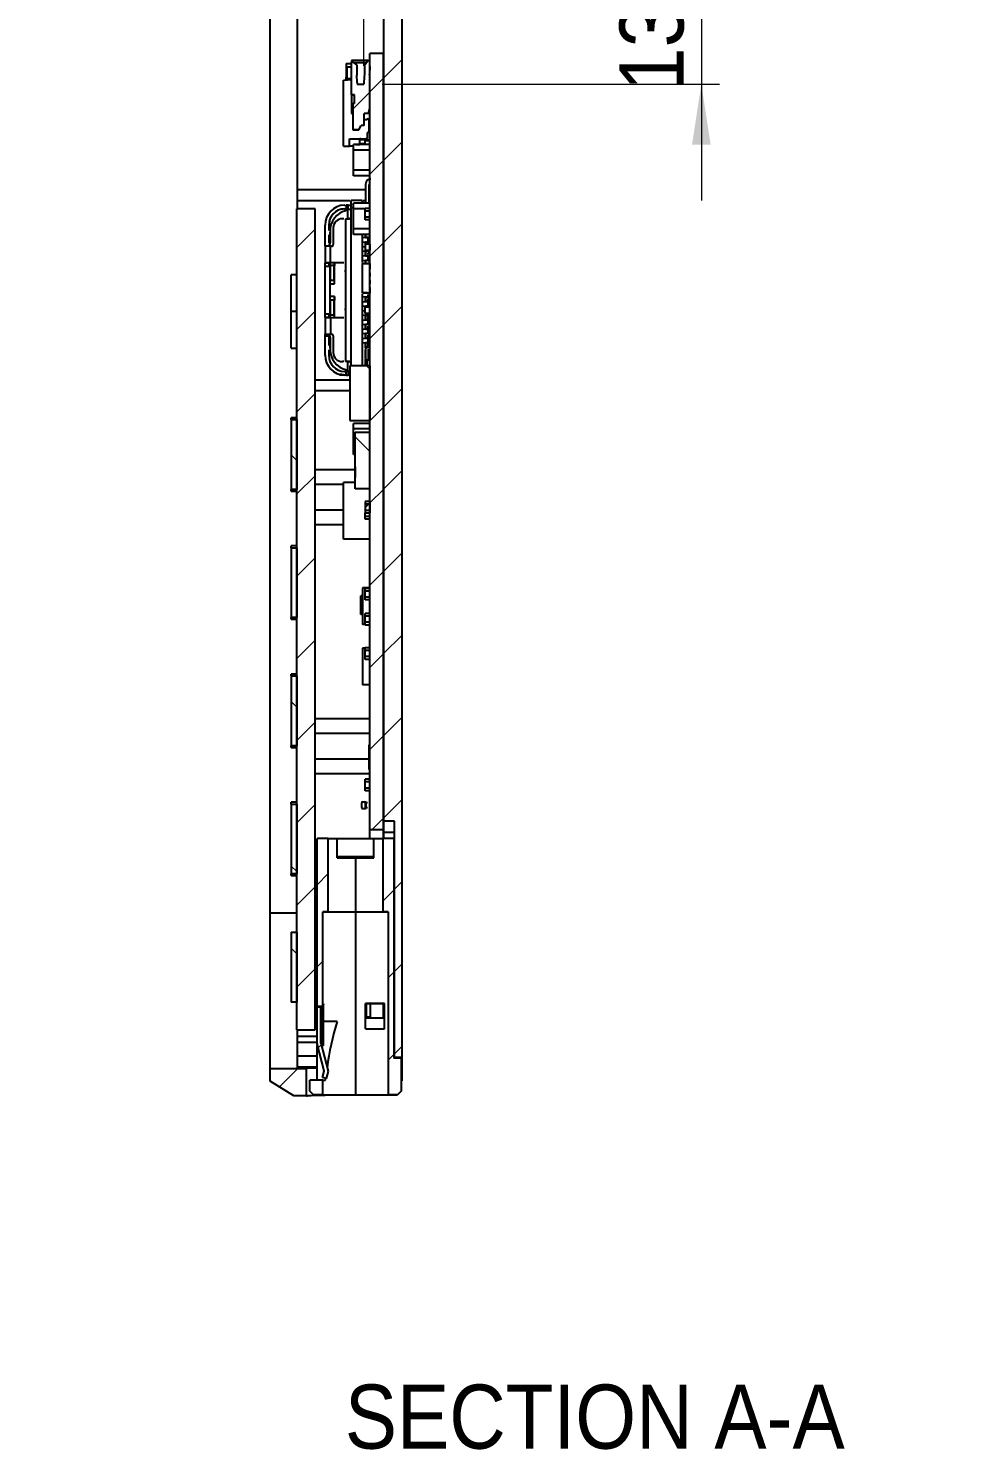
# Model space of a CAD drawing. Header units: millimetres. Extents: x 23 to 159, y 68 to 281.
# Drawn here: x 22.6 to 74, y 74.9 to 152.5 of the extents above; entities that cross this region are included whole.
import ezdxf

# ---------------------------------------------------------------- set-up
doc = ezdxf.new("R2010")
doc.units = ezdxf.units.MM
doc.styles.add('SLDTEXTSTYLE0', font='GOTHIC.TTF', dxfattribs={"width": 0.913})
doc.dimstyles.new('SLDDIMSTYLE2', dxfattribs={"dimtxt": 3.5, "dimasz": 3.302, "dimexe": 0, "dimexo": 0.0625, "dimgap": 0.875, "dimtad": 1, "dimrnd": 1e-09, "dimzin": 12, "dimdsep": 46, "dimtxsty": 'SLDTEXTSTYLE0', "dimsah": 1, "dimcen": 0.09, "dimadec": 0, "dimazin": 3, "dimtfac": 1, "dimtmove": 0, "dimatfit": 0, "dimfxl": 1, "dimfrac": 2, "dimtolj": 1, "dimtzin": 12, "dimarcsym": 0})

# ---------------------------------------------------------------- blocks, each defined once
blk = doc.blocks.new('_D_3')
at = {"color": 7, "linetype": 'Continuous', "lineweight": 0}
for p, q in [((59.353, 163.186), (59.353, 169.536)), ((59.353, 163.186), (59.353, 149.436)), ((41.923, 149.436), (60.353, 149.436)), ((59.353, 149.436), (59.353, 143.086))]:
    blk.add_line(p, q, dxfattribs=at)
at = {"color": 7, "linetype": 'Continuous', "lineweight": 18}
for points in [[(59.353, 163.186), (59.861, 166.488), (58.845, 166.488)], [(59.353, 149.436), (58.845, 146.134), (59.861, 146.134)]]:
    blk.add_solid(points, dxfattribs=at)
at = {"color": 7, "linetype": 'Continuous', "lineweight": 18, "insert": (54.882, 149.071), "char_height": 3.5, "attachment_point": 1, "rotation": 90, "style": 'SLDTEXTSTYLE0'}
blk.add_mtext('13.75', dxfattribs=at)
blk = doc.blocks.new('_D_4')
at = {"color": 7, "linetype": 'Continuous', "lineweight": 0}
for p, q in [((40.923, 150.436), (40.923, 155.89)), ((40.923, 154.89), (22.601, 154.89)), ((40.923, 154.89), (42.003, 154.89)), ((42.003, 154.89), (48.353, 154.89))]:
    blk.add_line(p, q, dxfattribs=at)
at = {"color": 7, "linetype": 'Continuous', "lineweight": 18}
for points in [[(40.923, 154.89), (37.621, 155.398), (37.621, 154.382)], [(42.003, 154.89), (45.305, 154.382), (45.305, 155.398)]]:
    blk.add_solid(points, dxfattribs=at)
at = {"color": 7, "linetype": 'Continuous', "lineweight": 18, "insert": (22.601, 159.36), "char_height": 3.5, "attachment_point": 1, "style": 'SLDTEXTSTYLE0'}
blk.add_mtext('1.08', dxfattribs=at)

msp = doc.modelspace()

# ---------------------------------------------------------------- hatches: boundary and pattern name
at = {"linetype": 'Continuous', "lineweight": 18}
h = msp.add_hatch(dxfattribs=at)
h.set_pattern_fill('ANSI31', style=0)
h.paths.add_polyline_path([(42.003, 109.186), (42.603, 109.186), (42.603, 96.286), (43.003, 96.286), (43.003, 194.986), (42.403, 194.986), (42.403, 195.686), (42.003, 195.686)], flags=0)
h = msp.add_hatch(dxfattribs=at)
h.set_pattern_fill('ANSI31', style=0)
edge = h.paths.add_edge_path(flags=0)
edge.add_line((40.563, 149.436), (40.563, 149.536))
edge.add_line((40.563, 149.536), (40.533, 149.936))
edge.add_line((40.533, 149.936), (40.533, 150.486))
edge.add_line((40.533, 150.486), (40.333, 150.636))
edge.add_line((40.333, 150.636), (40.253, 150.636))
edge.add_line((40.253, 150.636), (40.253, 148.856))
edge.add_line((40.253, 148.856), (40.413, 148.856))
edge.add_line((40.413, 148.856), (40.413, 148.376))
edge.add_line((40.413, 148.376), (40.363, 148.376))
edge.add_arc((40.363, 148.326), 0.05, 90, 180)
edge.add_line((40.313, 148.326), (40.313, 146.936))
edge.add_line((40.313, 146.936), (40.653, 146.936))
edge.add_line((40.653, 146.936), (40.783, 147.186))
edge.add_line((40.783, 147.186), (40.943, 147.186))
edge.add_line((40.943, 147.186), (40.943, 147.836))
edge.add_line((40.943, 147.836), (41.173, 147.836))
edge.add_line((41.173, 147.836), (41.173, 147.916))
edge.add_line((41.173, 147.916), (41.223, 148.136))
edge.add_line((41.223, 148.136), (41.223, 150.736))
edge.add_line((41.223, 150.736), (41.153, 150.736))
edge.add_line((41.153, 150.736), (40.953, 150.466))
edge.add_line((40.953, 150.466), (40.953, 150.036))
edge.add_line((40.953, 150.036), (40.923, 149.536))
edge.add_line((40.923, 149.536), (40.923, 149.436))
edge.add_line((40.923, 149.436), (40.563, 149.436))
h = msp.add_hatch(dxfattribs=at)
h.set_pattern_fill('ANSI31', style=0)
h.paths.add_polyline_path([(41.253, 108.736), (41.996, 108.736), (41.996, 151.116), (41.253, 151.116)], flags=0)
h = msp.add_hatch(dxfattribs=at)
h.set_pattern_fill('ANSI31', style=0)
h.paths.add_polyline_path([(37.253, 97.786), (38.253, 97.786), (38.253, 142.636), (37.253, 142.636)], flags=0)
h = msp.add_hatch(dxfattribs=at)
h.set_pattern_fill('ANSI31', angle=90, style=0)
h.paths.add_polyline_path([(41.253, 140.371), (41.253, 140.701), (40.993, 140.701), (40.993, 140.371)], flags=0)
h = msp.add_hatch(dxfattribs=at)
h.set_pattern_fill('ANSI31', style=0)
h.paths.add_polyline_path([(40.853, 139.636), (40.853, 138.036), (41.243, 138.036), (41.243, 139.636)], flags=0)
h = msp.add_hatch(dxfattribs=at)
h.set_pattern_fill('ANSI31', angle=90, style=0)
h.paths.add_polyline_path([(41.243, 139.636), (41.243, 139.336), (41.253, 139.336), (41.253, 139.636), (41.253, 139.646), (41.243, 139.646), (41.123, 139.646), (41.123, 139.636)], flags=0)
h = msp.add_hatch(dxfattribs=at)
h.set_pattern_fill('ANSI31', angle=90, style=0)
h.paths.add_polyline_path([(41.253, 138.936), (41.253, 139.136), (41.243, 139.136), (41.243, 138.936)], flags=0)
h = msp.add_hatch(dxfattribs=at)
h.set_pattern_fill('ANSI31', angle=90, style=0)
h.paths.add_polyline_path([(41.253, 138.036), (41.253, 138.336), (41.243, 138.336), (41.243, 138.036), (41.123, 138.036), (41.123, 138.026), (41.243, 138.026), (41.253, 138.026)], flags=0)
h = msp.add_hatch(dxfattribs=at)
h.set_pattern_fill('ANSI31', angle=90, style=0)
h.paths.add_polyline_path([(41.253, 138.536), (41.253, 138.736), (41.243, 138.736), (41.243, 138.536)], flags=0)
h = msp.add_hatch(dxfattribs=at)
h.set_pattern_fill('ANSI31', angle=90, style=0)
h.paths.add_polyline_path([(41.253, 131.061), (41.253, 134.061), (40.153, 134.061), (40.153, 131.061)], flags=0)
h = msp.add_hatch(dxfattribs=at)
h.set_pattern_fill('ANSI31', angle=90, style=0)
h.paths.add_polyline_path([(37.253, 127.309), (37.253, 131.123), (36.953, 131.123), (36.953, 127.309)], flags=0)
h = msp.add_hatch(dxfattribs=at)
h.set_pattern_fill('ANSI31', angle=90, style=0)
h.paths.add_polyline_path([(40.453, 127.336), (41.253, 127.336), (41.253, 130.435), (40.453, 130.435)], flags=0)
h = msp.add_hatch(dxfattribs=at)
h.set_pattern_fill('ANSI31', angle=90, style=0)
h.paths.add_polyline_path([(41.253, 126.501), (41.253, 126.651), (40.993, 126.651), (40.993, 126.501)], flags=0)
h = msp.add_hatch(dxfattribs=at)
h.set_pattern_fill('ANSI31', style=0)
h.paths.add_polyline_path([(41.253, 126.171), (41.253, 126.501), (40.993, 126.501), (40.993, 126.171)], flags=0)
h = msp.add_hatch(dxfattribs=at)
h.set_pattern_fill('ANSI31', angle=90, style=0)
h.paths.add_polyline_path([(41.253, 126.021), (41.253, 126.171), (40.993, 126.171), (40.993, 126.021)], flags=0)
h = msp.add_hatch(dxfattribs=at)
h.set_pattern_fill('ANSI31', angle=90, style=0)
h.paths.add_polyline_path([(37.253, 120.309), (37.253, 124.123), (36.953, 124.123), (36.953, 120.309)], flags=0)
h = msp.add_hatch(dxfattribs=at)
h.set_pattern_fill('ANSI31', angle=90, style=0)
h.paths.add_polyline_path([(37.253, 113.309), (37.253, 117.123), (36.953, 117.123), (36.953, 113.309)], flags=0)
h = msp.add_hatch(dxfattribs=at)
h.set_pattern_fill('ANSI31', style=0)
edge = h.paths.add_edge_path(flags=0)
edge.add_arc((40.953, 109.931), 0.05, 270, 360)
edge.add_line((41.003, 109.931), (41.003, 110.191))
edge.add_arc((40.953, 110.191), 0.05, 0, 90)
edge.add_line((40.953, 110.241), (40.853, 110.241))
edge.add_arc((40.853, 110.191), 0.05, 90, 180)
edge.add_line((40.803, 110.191), (40.803, 109.931))
edge.add_arc((40.853, 109.931), 0.05, 180, 270)
edge.add_line((40.853, 109.881), (40.953, 109.881))
h = msp.add_hatch(dxfattribs=at)
h.set_pattern_fill('ANSI31', angle=90, style=0)
h.paths.add_polyline_path([(37.253, 106.309), (37.253, 110.123), (36.953, 110.123), (36.953, 106.309)], flags=0)
h = msp.add_hatch(dxfattribs=at)
h.set_pattern_fill('ANSI31', style=0)
edge = h.paths.add_edge_path(flags=0)
edge.add_line((38.674, 104.236), (38.977, 104.236))
edge.add_spline(control_points=[(38.977, 104.236), (38.977, 105.236), (38.977, 106.236), (38.977, 107.236), (38.977, 107.569), (38.977, 107.903), (38.977, 108.236)], knot_values=[0, 0, 0, 0, 0.003, 0.003, 0.003, 0.004, 0.004, 0.004, 0.004], weights=[1, 1, 1, 1, 1, 1, 1], degree=3, periodic=0)
edge.add_line((38.977, 108.236), (38.363, 108.236))
edge.add_line((38.363, 108.236), (38.363, 99.072))
edge.add_line((38.363, 99.072), (38.676, 99.072))
edge.add_spline(control_points=[(38.676, 99.072), (38.674, 100.792), (38.674, 102.514), (38.674, 104.236)], knot_values=[0.004834, 0.004834, 0.004834, 0.004834, 0.01, 0.01, 0.01, 0.01], weights=[1, 1, 1, 1], degree=3, periodic=0)
h = msp.add_hatch(dxfattribs=at)
h.set_pattern_fill('ANSI31', style=0)
edge = h.paths.add_edge_path(flags=0)
edge.add_spline(control_points=[(42.754, 94.236), (42.821, 94.303), (42.888, 94.369), (42.955, 94.436)], knot_values=[0, 0, 0, 0, 0.000284, 0.000284, 0.000284, 0.000284], weights=[1, 1, 1, 1], degree=3, periodic=0)
edge.add_spline(control_points=[(42.955, 94.436), (42.955, 95.036), (42.955, 95.636), (42.955, 96.236)], knot_values=[0, 0, 0, 0, 0.0018, 0.0018, 0.0018, 0.0018], weights=[1, 1, 1, 1], degree=3, periodic=0)
edge.add_line((42.955, 96.236), (42.563, 96.236))
edge.add_line((42.563, 96.236), (42.563, 108.236))
edge.add_line((42.563, 108.236), (41.949, 108.236))
edge.add_spline(control_points=[(41.949, 108.236), (41.949, 107.236), (41.949, 106.236), (41.949, 105.236), (41.949, 104.903), (41.949, 104.569), (41.949, 104.236)], knot_values=[0, 0, 0, 0, 0.003, 0.003, 0.003, 0.004, 0.004, 0.004, 0.004], weights=[1, 1, 1, 1, 1, 1, 1], degree=3, periodic=0)
edge.add_line((41.949, 104.236), (42.251, 104.236))
edge.add_spline(control_points=[(42.251, 104.236), (42.251, 103.036), (42.251, 101.836), (42.251, 100.636), (42.251, 98.503), (42.251, 96.369), (42.251, 94.236)], knot_values=[0, 0, 0, 0, 0.0036, 0.0036, 0.0036, 0.01, 0.01, 0.01, 0.01], weights=[1, 1, 1, 1, 1, 1, 1], degree=3, periodic=0)
edge.add_line((42.251, 94.236), (42.754, 94.236))
h = msp.add_hatch(dxfattribs=at)
h.set_pattern_fill('ANSI31', angle=90, style=0)
h.paths.add_polyline_path([(37.253, 99.309), (37.253, 103.123), (36.953, 103.123), (36.953, 99.309)], flags=0)
h = msp.add_hatch(dxfattribs=at)
h.set_pattern_fill('ANSI31', style=0)
edge = h.paths.add_edge_path(flags=0)
edge.add_line((38.363, 99.019), (38.363, 97.043))
edge.add_arc((38.413, 97.043), 0.05, 180, 194.69013)
edge.add_line((38.365, 97.03), (38.753, 95.549))
edge.add_arc((38.704, 95.536), 0.05, -14.69013, 14.69013, ccw=False)
edge.add_line((38.753, 95.523), (38.665, 95.187))
edge.add_line((38.665, 95.187), (38.858, 95.136))
edge.add_line((38.858, 95.136), (38.963, 95.536))
edge.add_line((38.963, 95.536), (38.565, 97.056))
edge.add_arc((38.613, 97.068), 0.05, 180, 194.69013, ccw=False)
edge.add_line((38.563, 97.068), (38.563, 99.019))
edge.add_line((38.563, 99.019), (38.363, 99.019))
h = msp.add_hatch(dxfattribs=at)
h.set_pattern_fill('ANSI31', style=0)
h.paths.add_polyline_path([(35.803, 95.686), (35.803, 94.986), (37.103, 94.186), (37.781, 94.186), (37.781, 95.686)], flags=0)
h = msp.add_hatch(dxfattribs=at)
h.set_pattern_fill('ANSI31', style=0)
edge = h.paths.add_edge_path(flags=0)
edge.add_spline(control_points=[(38.674, 94.236), (38.674, 94.503), (38.674, 94.769), (38.674, 95.036)], knot_values=[0, 0, 0, 0, 0.0008, 0.0008, 0.0008, 0.0008], weights=[1, 1, 1, 1], degree=3, periodic=0)
edge.add_line((38.674, 95.036), (37.971, 95.036))
edge.add_spline(control_points=[(37.971, 95.036), (37.971, 94.836), (37.971, 94.636), (37.971, 94.436)], knot_values=[0.0012, 0.0012, 0.0012, 0.0012, 0.0018, 0.0018, 0.0018, 0.0018], weights=[1, 1, 1, 1], degree=3, periodic=0)
edge.add_spline(control_points=[(37.971, 94.436), (38.038, 94.369), (38.105, 94.303), (38.172, 94.236)], knot_values=[0, 0, 0, 0, 0.000284, 0.000284, 0.000284, 0.000284], weights=[1, 1, 1, 1], degree=3, periodic=0)
edge.add_line((38.172, 94.236), (38.674, 94.236))

# ---------------------------------------------------------------- linework, layer by layer
at = {"color": 7, "linetype": 'Continuous', "lineweight": 25}
for p, q in [((42.003, 195.686), (42.003, 109.186)), ((43.003, 194.986), (43.003, 96.286)), ((35.803, 104.186), (35.803, 163.186)), ((37.303, 143.686), (37.303, 161.386)), ((41.153, 150.736), (40.253, 150.736)), ((40.253, 150.736), (40.253, 150.636)), ((40.253, 148.856), (40.253, 150.636)), ((40.333, 150.636), (40.253, 150.636)), ((40.533, 150.486), (40.333, 150.636)), ((40.36, 150.616), (41.064, 150.616)), ((41.153, 150.736), (40.953, 150.466)), ((41.153, 150.736), (41.223, 150.736)), ((41.223, 150.736), (41.223, 148.136)), ((41.253, 108.736), (41.253, 151.116)), ((41.996, 151.116), (41.253, 151.116)), ((41.996, 108.736), (41.996, 151.116)), ((39.963, 150.561), (39.963, 149.966)), ((39.963, 150.561), (40.253, 150.561)), ((39.963, 149.966), (40.013, 149.966)), ((39.963, 149.966), (39.963, 149.816)), ((39.963, 149.816), (40.013, 149.816)), ((39.963, 149.662), (39.963, 149.816)), ((40.013, 150.391), (40.253, 150.391)), ((40.013, 149.721), (40.013, 150.391)), ((40.533, 150.486), (40.533, 149.936)), ((40.563, 149.536), (40.533, 149.936)), ((40.953, 150.036), (40.923, 149.536)), ((40.953, 150.466), (40.953, 150.036)), ((41.223, 150.416), (41.253, 150.386)), ((41.253, 150.386), (41.235, 149.984)), ((41.243, 150.161), (41.253, 150.161)), ((39.813, 149.651), (40.253, 149.685)), ((39.813, 146.061), (39.813, 149.651)), ((40.253, 149.721), (40.013, 149.721)), ((40.563, 149.536), (40.563, 149.436)), ((40.563, 149.436), (40.923, 149.436)), ((40.923, 149.536), (40.923, 149.436)), ((41.253, 149.721), (41.223, 149.721)), ((40.253, 148.856), (40.413, 148.856)), ((40.413, 148.856), (40.253, 148.856)), ((40.253, 148.856), (40.253, 148.856)), ((40.253, 148.856), (40.253, 147.936)), ((40.313, 148.326), (40.313, 146.936)), ((40.413, 148.376), (40.363, 148.376)), ((40.413, 148.376), (40.413, 148.856)), ((40.413, 148.856), (40.413, 148.856)), ((40.253, 147.936), (40.313, 147.936)), ((40.253, 147.936), (40.253, 147.836)), ((40.253, 147.836), (40.313, 147.836)), ((41.173, 147.836), (40.943, 147.836)), ((40.943, 147.186), (40.943, 147.836)), ((41.093, 147.486), (40.943, 147.486)), ((41.143, 147.536), (41.203, 147.536)), ((41.223, 148.136), (41.173, 147.916)), ((41.223, 148.136), (41.173, 147.916)), ((41.173, 147.916), (41.173, 147.836)), ((41.173, 147.836), (41.174, 147.836)), ((41.187, 147.893), (41.174, 147.836)), ((41.203, 147.536), (41.253, 147.586)), ((41.213, 146.881), (41.213, 147.546)), ((41.253, 147.916), (41.217, 147.916)), ((41.223, 148.136), (41.223, 148.136)), ((41.223, 148.136), (41.223, 147.916)), ((40.313, 146.936), (40.653, 146.936)), ((40.313, 146.936), (40.363, 146.936)), ((40.653, 146.936), (40.363, 146.936)), ((40.653, 146.936), (40.783, 147.186)), ((40.943, 147.186), (40.783, 147.186)), ((41.113, 146.781), (41.213, 146.881)), ((41.113, 146.511), (41.113, 146.781)), ((39.813, 146.061), (40.143, 146.061)), ((39.813, 146.061), (40.143, 146.061)), ((39.813, 146.061), (39.813, 146.061)), ((40.143, 146.451), (41.053, 146.451)), ((40.143, 146.061), (40.143, 146.451)), ((40.143, 146.451), (40.693, 146.451)), ((40.353, 146.061), (40.143, 146.061)), ((40.143, 146.061), (40.143, 146.061)), ((40.353, 145.836), (40.353, 146.136)), ((41.253, 146.136), (40.353, 146.136)), ((40.463, 146.141), (40.693, 146.141)), ((40.463, 146.136), (40.463, 146.141)), ((40.763, 146.451), (40.693, 146.451)), ((40.693, 146.141), (40.693, 146.451)), ((40.703, 146.136), (40.703, 146.186)), ((40.993, 146.186), (40.703, 146.186)), ((40.763, 146.451), (40.763, 146.411)), ((40.763, 146.411), (41.253, 146.411)), ((41.253, 146.351), (40.993, 146.351)), ((40.993, 146.136), (40.993, 146.351)), ((41.053, 146.451), (41.113, 146.511)), ((41.053, 146.451), (41.113, 146.511)), ((41.113, 146.511), (41.113, 146.511)), ((41.253, 145.836), (40.353, 145.836)), ((40.353, 144.736), (40.353, 145.836)), ((41.253, 145.836), (40.353, 145.836)), ((40.353, 144.436), (40.353, 144.736)), ((41.253, 144.736), (40.353, 144.736)), ((41.253, 144.736), (40.353, 144.736)), ((41.253, 144.436), (40.353, 144.436)), ((37.303, 143.686), (41.003, 143.686)), ((37.303, 143.086), (37.303, 143.686)), ((41.003, 143.956), (41.003, 142.936)), ((41.003, 143.956), (41.003, 143.956)), ((41.203, 142.936), (41.203, 143.956)), ((41.203, 143.956), (41.203, 143.956)), ((41.203, 142.936), (41.203, 143.956)), ((41.203, 143.036), (41.203, 143.836)), ((41.253, 143.202), (41.253, 143.67)), ((41.996, 143.686), (42.003, 143.686)), ((37.303, 142.636), (37.303, 143.086)), ((39.903, 142.836), (39.903, 142.836)), ((40.058, 142.836), (39.958, 142.836)), ((39.958, 142.836), (39.958, 142.836)), ((39.958, 142.836), (39.958, 142.636)), ((40.058, 142.836), (40.223, 142.836)), ((40.058, 142.636), (40.058, 142.836)), ((40.223, 142.686), (40.223, 143.086)), ((40.828, 143.086), (40.223, 143.086)), ((40.223, 142.986), (40.223, 143.086)), ((40.223, 142.886), (40.223, 142.986)), ((40.223, 142.886), (40.223, 142.871)), ((40.353, 142.636), (40.353, 142.936)), ((41.253, 142.936), (40.353, 142.936)), ((40.828, 143.086), (40.828, 142.986)), ((41.003, 142.936), (41.003, 142.936)), ((41.203, 142.936), (41.203, 142.936)), ((37.253, 97.786), (37.253, 142.636)), ((38.253, 142.636), (37.253, 142.636)), ((38.253, 97.786), (38.253, 142.636)), ((39.07, 142.075), (39.003, 141.736)), ((39.903, 142.636), (39.688, 142.593)), ((39.823, 142.086), (39.748, 142.086)), ((39.903, 142.636), (39.903, 142.636)), ((39.958, 142.636), (39.903, 142.636)), ((39.923, 142.086), (39.923, 134.286)), ((39.923, 142.086), (40.123, 142.086)), ((39.923, 142.086), (39.923, 142.086)), ((39.958, 142.636), (40.058, 142.636)), ((40.023, 142.606), (40.023, 142.086)), ((40.023, 142.606), (40.223, 142.606)), ((40.023, 142.606), (40.023, 142.606)), ((40.023, 142.086), (40.023, 142.086)), ((40.123, 142.086), (40.023, 142.086)), ((40.223, 142.186), (40.223, 142.686)), ((40.223, 134.186), (40.223, 142.186)), ((40.993, 142.636), (40.353, 142.636)), ((40.353, 141.536), (40.353, 142.636)), ((40.993, 142.636), (40.353, 142.636)), ((40.998, 142.636), (40.848, 142.636)), ((40.993, 142.501), (40.993, 142.651)), ((41.253, 142.651), (40.993, 142.651)), ((40.993, 142.171), (40.993, 142.501)), ((41.253, 142.501), (40.993, 142.501)), ((41.253, 142.501), (40.993, 142.501)), ((41.253, 142.171), (40.993, 142.171)), ((41.253, 142.171), (40.993, 142.171)), ((40.993, 142.021), (40.993, 142.171)), ((38.803, 141.736), (38.803, 141.736)), ((38.803, 140.686), (38.803, 141.736)), ((39.003, 141.736), (39.003, 141.452)), ((39.003, 141.736), (39.003, 141.736)), ((39.073, 141.356), (39.073, 141.212)), ((39.073, 141.356), (39.073, 141.356)), ((39.073, 140.686), (39.073, 141.356)), ((39.248, 141.586), (39.248, 140.686)), ((40.353, 141.236), (40.353, 141.536)), ((41.253, 141.536), (40.353, 141.536)), ((41.253, 141.536), (40.353, 141.536)), ((41.253, 142.021), (40.993, 142.021)), ((41.153, 141.186), (41.153, 141.286)), ((38.803, 140.586), (38.803, 140.686)), ((38.803, 140.586), (38.803, 139.686)), ((39.103, 140.586), (38.803, 140.586)), ((39.003, 140.586), (38.803, 140.586)), ((39.003, 141.212), (39.003, 140.76)), ((39.003, 140.686), (39.003, 140.586)), ((39.032, 140.586), (39.003, 140.586)), ((39.103, 139.686), (39.103, 140.586)), ((39.148, 140.586), (39.103, 140.586)), ((39.148, 140.586), (39.103, 140.586)), ((41.253, 141.236), (40.353, 141.236)), ((40.828, 141.236), (40.828, 139.698)), ((40.861, 141.074), (41.153, 141.042)), ((40.861, 141.036), (40.861, 141.074)), ((40.861, 140.798), (40.861, 140.836)), ((41.153, 140.83), (40.861, 140.798)), ((41.003, 140.814), (40.861, 140.798)), ((40.861, 140.574), (40.973, 140.562)), ((40.861, 140.536), (40.861, 140.574)), ((40.993, 140.701), (40.993, 140.371)), ((41.253, 140.701), (40.993, 140.701)), ((41.003, 141.236), (41.003, 141.058)), ((41.003, 141.036), (41.003, 141.236)), ((41.003, 140.701), (41.003, 140.836)), ((41.003, 140.814), (41.003, 140.701)), ((41.103, 141.069), (41.054, 141.053)), ((41.153, 141.086), (41.103, 141.069)), ((41.153, 141.086), (41.253, 141.086)), ((41.153, 141.036), (41.153, 141.042)), ((41.253, 141.036), (41.153, 141.036)), ((41.153, 140.836), (41.153, 141.036)), ((41.153, 141.036), (41.253, 141.036)), ((41.153, 140.836), (41.253, 140.836)), ((41.253, 140.836), (41.153, 140.836)), ((41.153, 140.83), (41.153, 140.836)), ((41.253, 140.786), (41.153, 140.786)), ((41.253, 141.036), (41.253, 141.036)), ((41.253, 140.836), (41.253, 140.836)), ((41.253, 140.701), (41.253, 140.371)), ((41.253, 140.536), (41.253, 140.536)), ((39.323, 139.736), (39.323, 139.537)), ((39.323, 138.536), (39.323, 139.736)), ((40.861, 140.298), (40.861, 140.336)), ((41.153, 140.33), (40.861, 140.298)), ((41.003, 140.314), (40.861, 140.298)), ((40.861, 140.074), (41.153, 140.042)), ((40.861, 140.036), (40.861, 140.074)), ((40.861, 139.798), (40.861, 139.836)), ((41.153, 139.83), (40.861, 139.798)), ((41.003, 139.814), (40.861, 139.798)), ((40.993, 140.371), (41.253, 140.371)), ((41.003, 140.036), (41.003, 140.336)), ((41.003, 140.314), (41.003, 140.058)), ((41.003, 139.636), (41.003, 139.836)), ((41.003, 139.814), (41.003, 139.636)), ((41.103, 140.069), (41.054, 140.053)), ((41.153, 140.086), (41.103, 140.069)), ((41.253, 140.336), (41.153, 140.336)), ((41.153, 140.33), (41.153, 140.336)), ((41.253, 140.286), (41.153, 140.286)), ((41.153, 140.146), (41.153, 140.226)), ((41.153, 140.086), (41.253, 140.086)), ((41.153, 140.036), (41.153, 140.042)), ((41.253, 140.036), (41.153, 140.036)), ((41.153, 139.836), (41.153, 140.036)), ((41.153, 140.036), (41.253, 140.036)), ((41.153, 139.836), (41.253, 139.836)), ((41.253, 139.836), (41.153, 139.836)), ((41.153, 139.83), (41.153, 139.836)), ((41.253, 139.786), (41.153, 139.786)), ((41.253, 140.336), (41.253, 140.336)), ((41.253, 140.036), (41.253, 140.036)), ((41.253, 139.836), (41.253, 139.836)), ((37.253, 139.016), (36.953, 139.016)), ((36.953, 137.016), (36.953, 139.016)), ((38.803, 139.686), (39.003, 139.686)), ((39.103, 139.686), (38.803, 139.686)), ((38.803, 139.486), (38.803, 139.686)), ((38.803, 136.886), (38.803, 139.486)), ((39.003, 139.486), (38.803, 139.486)), ((39.003, 139.686), (39.032, 139.686)), ((39.003, 139.686), (39.003, 139.486)), ((39.093, 139.536), (39.073, 139.537)), ((39.073, 138.735), (39.073, 139.537)), ((39.093, 138.736), (39.093, 139.536)), ((39.303, 139.536), (39.093, 139.536)), ((39.823, 139.686), (39.103, 139.686)), ((39.323, 139.537), (39.303, 139.536)), ((39.303, 138.736), (39.303, 139.536)), ((39.323, 138.735), (39.323, 139.537)), ((39.923, 139.686), (39.923, 139.586)), ((39.923, 139.386), (39.923, 139.286)), ((39.923, 139.186), (39.923, 139.286)), ((40.853, 139.636), (41.243, 139.636)), ((40.853, 138.036), (40.853, 139.636)), ((41.123, 139.646), (41.123, 139.636)), ((41.243, 139.646), (41.123, 139.646)), ((41.243, 139.636), (41.123, 139.636)), ((41.253, 139.646), (41.243, 139.646)), ((41.243, 139.636), (41.243, 139.336)), ((41.243, 138.036), (41.243, 139.636)), ((41.243, 139.336), (41.253, 139.336)), ((41.243, 139.136), (41.243, 138.936)), ((41.253, 139.136), (41.243, 139.136)), ((41.253, 139.646), (41.253, 139.636)), ((41.253, 139.636), (41.253, 139.336)), ((41.253, 139.536), (41.253, 139.536)), ((41.253, 139.136), (41.253, 138.936)), ((41.253, 139.036), (41.253, 139.036)), ((39.073, 138.735), (39.093, 138.736)), ((39.073, 138.536), (39.323, 138.536)), ((39.073, 137.836), (39.073, 138.536)), ((39.093, 138.736), (39.303, 138.736)), ((39.303, 138.736), (39.323, 138.735)), ((39.323, 138.536), (39.323, 138.735)), ((41.243, 138.936), (41.253, 138.936)), ((41.253, 138.736), (41.243, 138.736)), ((41.243, 138.736), (41.243, 138.536)), ((41.253, 138.536), (41.243, 138.536)), ((41.243, 138.336), (41.243, 138.036)), ((41.253, 138.336), (41.243, 138.336)), ((41.253, 138.836), (41.253, 138.836)), ((41.253, 138.736), (41.253, 138.536)), ((41.253, 138.336), (41.253, 138.036)), ((39.323, 137.836), (39.073, 137.836)), ((39.093, 137.636), (39.073, 137.637)), ((39.073, 136.835), (39.073, 137.637)), ((39.093, 136.836), (39.093, 137.636)), ((39.303, 137.636), (39.093, 137.636)), ((39.323, 137.637), (39.303, 137.636)), ((39.303, 136.836), (39.303, 137.636)), ((39.323, 137.836), (39.323, 137.637)), ((39.323, 136.636), (39.323, 137.836)), ((39.323, 136.835), (39.323, 137.637)), ((40.828, 137.99), (40.828, 134.061)), ((40.853, 138.036), (41.243, 138.036)), ((41.123, 138.036), (40.853, 138.036)), ((40.853, 138.036), (40.853, 138.036)), ((40.861, 137.798), (40.861, 137.836)), ((41.153, 137.83), (40.861, 137.798)), ((41.003, 137.814), (40.861, 137.798)), ((40.861, 137.574), (41.153, 137.542)), ((40.861, 137.536), (40.861, 137.574)), ((41.003, 137.536), (41.003, 137.836)), ((41.003, 137.814), (41.003, 137.558)), ((41.103, 137.569), (41.054, 137.553)), ((41.153, 137.586), (41.103, 137.569)), ((41.123, 138.036), (41.123, 138.026)), ((41.123, 138.036), (41.243, 138.036)), ((41.123, 138.026), (41.243, 138.026)), ((41.153, 137.836), (41.153, 137.941)), ((41.153, 137.836), (41.253, 137.836)), ((41.253, 137.836), (41.153, 137.836)), ((41.153, 137.83), (41.153, 137.836)), ((41.253, 137.786), (41.153, 137.786)), ((41.153, 137.646), (41.153, 137.726)), ((41.153, 137.586), (41.253, 137.586)), ((41.153, 137.536), (41.153, 137.542)), ((41.253, 137.536), (41.153, 137.536)), ((41.153, 137.336), (41.153, 137.536)), ((41.153, 137.536), (41.253, 137.536)), ((41.243, 138.026), (41.253, 138.026)), ((41.253, 138.036), (41.253, 138.026)), ((41.253, 137.836), (41.253, 137.836)), ((41.253, 137.536), (41.253, 137.536)), ((37.253, 137.016), (36.953, 137.016)), ((36.953, 135.016), (36.953, 137.016)), ((38.803, 136.686), (38.803, 136.886)), ((38.803, 136.886), (39.003, 136.886)), ((38.803, 136.686), (39.103, 136.686)), ((39.003, 136.686), (38.803, 136.686)), ((38.803, 136.686), (38.803, 135.786)), ((39.003, 136.886), (39.003, 136.686)), ((39.032, 136.686), (39.003, 136.686)), ((39.073, 136.835), (39.093, 136.836)), ((39.093, 136.836), (39.303, 136.836)), ((39.103, 136.686), (39.823, 136.686)), ((39.103, 136.686), (39.103, 135.786)), ((39.303, 136.836), (39.323, 136.835)), ((39.323, 136.636), (39.323, 136.835)), ((39.923, 137.086), (39.923, 137.186)), ((39.923, 137.086), (39.923, 136.986)), ((39.923, 136.786), (39.923, 136.686)), ((40.861, 137.298), (40.861, 137.336)), ((41.153, 137.33), (40.861, 137.298)), ((41.003, 137.314), (40.861, 137.298)), ((40.861, 137.074), (40.973, 137.062)), ((40.861, 137.036), (40.861, 137.074)), ((40.861, 136.798), (40.861, 136.836)), ((41.153, 136.83), (40.861, 136.798)), ((41.003, 136.814), (40.861, 136.798)), ((41.253, 137.251), (40.993, 137.251)), ((40.993, 136.921), (40.993, 137.251)), ((41.253, 136.921), (40.993, 136.921)), ((41.003, 137.251), (41.003, 137.336)), ((41.003, 137.314), (41.003, 137.251)), ((41.003, 136.536), (41.003, 136.836)), ((41.003, 136.814), (41.003, 136.558)), ((41.153, 137.336), (41.253, 137.336)), ((41.253, 137.336), (41.153, 137.336)), ((41.153, 137.33), (41.153, 137.336)), ((41.253, 137.286), (41.153, 137.286)), ((41.153, 136.836), (41.153, 136.941)), ((41.153, 136.836), (41.253, 136.836)), ((41.253, 136.836), (41.153, 136.836)), ((41.153, 136.83), (41.153, 136.836)), ((41.253, 136.786), (41.153, 136.786)), ((41.153, 136.646), (41.153, 136.786)), ((41.153, 136.786), (41.153, 136.786)), ((41.153, 136.786), (41.253, 136.786)), ((41.253, 137.336), (41.253, 137.336)), ((41.253, 137.036), (41.253, 137.036)), ((41.253, 136.836), (41.253, 136.836)), ((40.861, 136.574), (41.153, 136.542)), ((40.861, 136.536), (40.861, 136.574)), ((40.861, 136.298), (40.861, 136.336)), ((41.153, 136.33), (40.861, 136.298)), ((41.003, 136.314), (40.861, 136.298)), ((40.861, 136.074), (41.153, 136.042)), ((40.861, 136.036), (40.861, 136.074)), ((40.861, 135.798), (40.861, 135.836)), ((41.003, 136.036), (41.003, 136.336)), ((41.003, 136.314), (41.003, 136.058)), ((41.003, 135.536), (41.003, 135.836)), ((41.103, 136.569), (41.054, 136.553)), ((41.103, 136.069), (41.054, 136.053)), ((41.153, 136.586), (41.103, 136.569)), ((41.153, 136.086), (41.103, 136.069)), ((41.153, 136.586), (41.253, 136.586)), ((41.153, 136.536), (41.153, 136.542)), ((41.253, 136.536), (41.153, 136.536)), ((41.153, 136.336), (41.153, 136.536)), ((41.153, 136.536), (41.253, 136.536)), ((41.153, 136.336), (41.253, 136.336)), ((41.253, 136.336), (41.153, 136.336)), ((41.153, 136.33), (41.153, 136.336)), ((41.253, 136.286), (41.153, 136.286)), ((41.153, 136.086), (41.153, 136.226)), ((41.253, 136.086), (41.153, 136.086)), ((41.153, 136.086), (41.253, 136.086)), ((41.153, 136.086), (41.153, 136.086)), ((41.153, 136.036), (41.153, 136.042)), ((41.253, 136.036), (41.153, 136.036)), ((41.153, 135.836), (41.153, 136.036)), ((41.153, 136.036), (41.253, 136.036)), ((41.153, 135.836), (41.253, 135.836)), ((41.253, 135.836), (41.153, 135.836)), ((41.153, 135.83), (41.153, 135.836)), ((41.253, 136.536), (41.253, 136.536)), ((41.253, 136.336), (41.253, 136.336)), ((41.253, 136.036), (41.253, 136.036)), ((41.253, 135.836), (41.253, 135.836)), ((38.803, 135.786), (39.003, 135.786)), ((38.803, 135.786), (39.103, 135.786)), ((38.803, 135.686), (38.803, 135.786)), ((38.803, 134.636), (38.803, 135.686)), ((38.803, 135.686), (39.003, 135.686)), ((39.003, 135.786), (39.032, 135.786)), ((39.003, 135.786), (39.003, 135.686)), ((39.003, 135.612), (39.003, 135.16)), ((39.073, 135.016), (39.073, 135.686)), ((39.073, 135.315), (39.073, 135.386)), ((39.073, 135.16), (39.073, 135.016)), ((39.148, 135.786), (39.103, 135.786)), ((39.103, 135.786), (39.148, 135.786)), ((39.248, 135.686), (39.248, 134.786)), ((41.153, 135.83), (40.861, 135.798)), ((41.003, 135.814), (40.861, 135.798)), ((40.861, 135.574), (41.153, 135.542)), ((40.861, 135.536), (40.861, 135.574)), ((40.861, 135.298), (40.861, 135.336)), ((41.153, 135.33), (40.861, 135.298)), ((41.003, 135.314), (40.861, 135.298)), ((41.003, 135.814), (41.003, 135.558)), ((41.003, 135.036), (41.003, 135.336)), ((41.003, 135.314), (41.003, 134.061)), ((41.003, 135.036), (41.153, 135.086)), ((41.103, 135.569), (41.054, 135.553)), ((41.103, 135.069), (41.054, 135.053)), ((41.153, 135.586), (41.103, 135.569)), ((41.153, 135.086), (41.103, 135.069)), ((41.253, 135.786), (41.153, 135.786)), ((41.153, 135.646), (41.153, 135.726)), ((41.153, 135.586), (41.253, 135.586)), ((41.153, 135.536), (41.153, 135.542)), ((41.253, 135.536), (41.153, 135.536)), ((41.153, 135.336), (41.153, 135.536)), ((41.153, 135.536), (41.253, 135.536)), ((41.153, 135.336), (41.253, 135.336)), ((41.253, 135.336), (41.153, 135.336)), ((41.153, 135.33), (41.153, 135.336)), ((41.253, 135.286), (41.153, 135.286)), ((41.153, 135.086), (41.153, 135.286)), ((41.153, 135.286), (41.153, 135.286)), ((41.153, 135.286), (41.253, 135.286)), ((41.253, 135.086), (41.153, 135.086)), ((41.153, 135.086), (41.253, 135.086)), ((41.153, 135.086), (41.153, 135.086)), ((41.253, 135.536), (41.253, 135.536)), ((41.253, 135.336), (41.253, 135.336)), ((36.953, 135.016), (37.253, 135.016)), ((38.803, 134.636), (38.803, 134.636)), ((39.003, 134.92), (39.003, 134.636)), ((39.003, 134.636), (39.003, 134.636)), ((39.073, 135.016), (39.073, 135.016)), ((39.616, 134.304), (39.616, 134.304)), ((39.823, 134.286), (39.748, 134.286)), ((40.123, 134.286), (39.923, 134.286)), ((39.923, 134.286), (39.923, 134.286)), ((40.023, 134.286), (40.123, 134.286)), ((40.023, 134.286), (40.023, 134.286)), ((40.023, 134.286), (40.023, 133.766)), ((41.003, 135.036), (41.054, 135.053)), ((41.003, 135.036), (41.003, 135.036)), ((41.003, 134.486), (41.003, 134.931)), ((41.003, 134.486), (41.003, 134.486)), ((41.003, 134.486), (41.063, 134.486)), ((41.003, 134.061), (41.003, 134.461)), ((41.003, 134.461), (41.103, 134.361)), ((41.103, 134.061), (41.103, 134.361)), ((41.253, 134.361), (41.103, 134.361)), ((41.153, 134.981), (41.153, 134.399)), ((39.613, 133.575), (39.613, 133.575)), ((39.903, 133.536), (39.617, 133.593)), ((39.903, 133.736), (39.903, 133.736)), ((39.962, 133.736), (39.903, 133.736)), ((39.958, 133.536), (39.903, 133.536)), ((40.058, 133.736), (39.958, 133.736)), ((39.958, 133.536), (39.958, 133.736)), ((39.958, 133.536), (39.958, 133.536)), ((39.958, 133.536), (40.058, 133.536)), ((39.994, 133.81), (39.994, 133.81)), ((40.023, 133.766), (40.153, 133.766)), ((40.023, 133.766), (40.023, 133.766)), ((40.058, 133.736), (40.058, 133.536)), ((40.153, 133.536), (40.058, 133.536)), ((40.153, 134.061), (40.153, 131.061)), ((41.253, 134.061), (40.153, 134.061)), ((40.223, 134.031), (40.223, 134.186)), ((41.253, 134.061), (41.253, 131.061)), ((41.253, 132.702), (41.253, 133.17)), ((40.153, 132.686), (38.253, 132.686)), ((42.003, 132.686), (41.996, 132.686)), ((37.253, 131.216), (36.953, 131.216)), ((36.953, 131.123), (36.953, 131.216)), ((36.953, 131.123), (37.253, 131.123)), ((36.953, 131.123), (36.953, 127.309)), ((37.253, 131.123), (37.253, 127.309)), ((40.153, 131.061), (41.253, 131.061)), ((40.353, 130.611), (40.353, 130.911)), ((41.253, 130.911), (40.353, 130.911)), ((40.353, 129.511), (40.353, 130.611)), ((41.253, 130.611), (40.353, 130.611)), ((41.253, 130.611), (40.353, 130.611)), ((40.453, 127.336), (40.453, 130.435)), ((40.453, 130.435), (41.253, 130.435)), ((41.253, 127.336), (41.253, 130.435)), ((42.003, 130.361), (41.996, 130.361)), ((40.453, 129.511), (40.353, 129.511)), ((40.353, 129.211), (40.353, 129.511)), ((40.453, 129.511), (40.353, 129.511)), ((40.453, 129.211), (40.353, 129.211)), ((41.996, 129.011), (42.003, 129.011)), ((38.253, 128.386), (40.448, 128.386)), ((40.453, 128.547), (40.448, 128.547)), ((40.448, 128.547), (40.448, 128.502)), ((40.453, 128.502), (40.448, 128.502)), ((40.448, 128.502), (40.448, 128.418)), ((40.453, 128.418), (40.448, 128.418)), ((40.448, 128.418), (40.448, 128.308)), ((40.453, 128.308), (40.448, 128.308)), ((40.448, 128.308), (40.448, 128.248)), ((40.448, 128.248), (40.448, 128.188)), ((40.453, 128.188), (40.448, 128.188)), ((40.448, 128.188), (40.448, 128.078)), ((40.453, 128.078), (40.448, 128.078)), ((40.448, 128.078), (40.448, 127.994)), ((41.996, 128.386), (42.003, 128.386)), ((37.253, 127.309), (36.953, 127.309)), ((36.953, 127.216), (36.953, 127.309)), ((39.803, 124.586), (39.803, 127.686)), ((40.453, 127.686), (39.803, 127.686)), ((39.803, 127.686), (39.803, 127.686)), ((40.453, 127.686), (39.803, 127.686)), ((40.453, 127.994), (40.448, 127.994)), ((40.448, 127.994), (40.448, 127.948)), ((40.453, 127.948), (40.448, 127.948)), ((41.253, 127.336), (40.453, 127.336)), ((36.953, 127.216), (37.253, 127.216)), ((41.253, 126.651), (40.993, 126.651)), ((40.993, 126.651), (40.993, 126.501)), ((41.253, 126.651), (41.253, 126.501)), ((40.993, 126.501), (40.993, 126.171)), ((41.253, 126.501), (40.993, 126.501)), ((40.993, 126.501), (41.253, 126.501)), ((40.993, 126.171), (41.253, 126.171)), ((40.993, 126.171), (40.993, 126.021)), ((40.993, 126.021), (41.253, 126.021)), ((40.993, 125.821), (40.993, 126.021)), ((41.253, 125.821), (40.993, 125.821)), ((40.993, 125.671), (40.993, 125.821)), ((41.253, 126.501), (41.253, 126.171)), ((41.253, 126.171), (41.253, 126.021)), ((38.253, 125.386), (39.803, 125.386)), ((41.253, 125.671), (40.993, 125.671)), ((41.996, 125.386), (42.003, 125.386)), ((37.253, 124.216), (36.953, 124.216)), ((36.953, 124.123), (36.953, 124.216)), ((41.253, 124.586), (39.803, 124.586)), ((36.953, 124.123), (37.253, 124.123)), ((36.953, 124.123), (36.953, 120.309)), ((37.253, 124.123), (37.253, 120.309)), ((41.253, 121.936), (40.853, 121.936)), ((40.853, 121.936), (40.853, 119.936)), ((41.253, 121.901), (40.993, 121.901)), ((40.993, 121.751), (40.993, 121.901)), ((40.753, 120.476), (40.753, 121.496)), ((40.853, 121.496), (40.753, 121.496)), ((40.993, 121.421), (40.993, 121.751)), ((41.253, 121.751), (40.993, 121.751)), ((41.253, 121.751), (40.993, 121.751)), ((41.253, 121.421), (40.993, 121.421)), ((40.993, 121.271), (40.993, 121.421)), ((41.253, 121.271), (40.993, 121.271)), ((37.253, 120.309), (36.953, 120.309)), ((36.953, 120.216), (36.953, 120.309)), ((40.853, 120.476), (40.753, 120.476)), ((41.253, 120.526), (40.993, 120.526)), ((40.993, 120.376), (40.993, 120.526)), ((41.253, 120.376), (40.993, 120.376)), ((40.993, 120.046), (40.993, 120.376)), ((41.253, 120.376), (40.993, 120.376)), ((36.953, 120.216), (37.253, 120.216)), ((40.993, 119.936), (40.853, 119.936)), ((40.993, 119.896), (40.993, 120.046)), ((41.253, 120.046), (40.993, 120.046)), ((41.253, 119.896), (40.993, 119.896)), ((40.993, 118.636), (40.853, 118.636)), ((40.853, 118.636), (40.853, 116.636)), ((41.253, 118.651), (40.993, 118.651)), ((40.993, 118.501), (40.993, 118.651)), ((41.253, 118.501), (40.993, 118.501)), ((41.253, 118.501), (40.993, 118.501)), ((40.993, 118.171), (40.993, 118.501)), ((40.993, 118.021), (40.993, 118.171)), ((41.253, 118.171), (40.993, 118.171)), ((41.253, 118.171), (40.993, 118.171)), ((41.253, 118.021), (40.993, 118.021)), ((37.253, 117.216), (36.953, 117.216)), ((36.953, 117.123), (36.953, 117.216)), ((36.953, 117.123), (36.953, 113.309)), ((36.953, 117.123), (37.253, 117.123)), ((37.253, 117.123), (37.253, 113.309)), ((41.253, 116.636), (40.853, 116.636)), ((38.253, 114.786), (41.253, 114.786)), ((41.996, 114.786), (42.003, 114.786)), ((41.253, 113.361), (41.203, 113.361)), ((41.203, 112.686), (41.203, 113.361)), ((42.003, 113.361), (41.996, 113.361)), ((37.253, 113.309), (36.953, 113.309)), ((36.953, 113.216), (36.953, 113.309)), ((36.953, 113.216), (37.253, 113.216)), ((41.203, 112.011), (41.203, 112.686)), ((38.253, 111.786), (41.253, 111.786)), ((41.203, 112.011), (41.253, 112.011)), ((41.996, 112.011), (42.003, 112.011)), ((41.996, 111.786), (42.003, 111.786)), ((40.993, 111.326), (40.993, 111.476)), ((41.253, 111.476), (40.993, 111.476)), ((40.993, 110.996), (40.993, 111.326)), ((41.253, 111.326), (40.993, 111.326)), ((41.253, 111.326), (40.993, 111.326)), ((41.253, 110.996), (40.993, 110.996)), ((40.993, 110.846), (40.993, 110.996)), ((41.253, 110.996), (40.993, 110.996)), ((40.853, 110.241), (40.953, 110.241)), ((41.253, 110.846), (40.993, 110.846)), ((41.003, 110.191), (41.003, 110.241)), ((41.003, 110.241), (41.043, 110.237)), ((41.043, 109.885), (41.043, 110.237)), ((37.253, 110.216), (36.953, 110.216)), ((36.953, 110.123), (36.953, 110.216)), ((36.953, 110.123), (36.953, 106.309)), ((36.953, 110.123), (37.253, 110.123)), ((37.253, 110.123), (37.253, 106.309)), ((40.803, 109.931), (40.803, 110.191)), ((40.853, 109.881), (40.953, 109.881)), ((41.003, 109.931), (41.003, 110.191)), ((41.003, 109.881), (41.003, 109.931)), ((41.003, 109.881), (41.043, 109.885)), ((41.053, 110.186), (41.068, 110.186)), ((41.053, 109.936), (41.063, 109.936)), ((41.053, 109.936), (41.068, 109.936)), ((41.113, 110.186), (41.063, 110.186)), ((41.063, 109.936), (41.113, 109.936)), ((41.253, 108.736), (41.996, 108.736)), ((41.253, 108.236), (41.253, 108.736)), ((41.996, 108.236), (41.996, 108.736)), ((42.603, 109.186), (42.003, 109.186)), ((42.003, 109.186), (42.003, 108.586)), ((42.603, 96.286), (42.603, 109.186)), ((38.363, 99.072), (38.363, 108.236)), ((38.977, 108.236), (38.363, 108.236)), ((38.977, 104.236), (38.977, 108.236)), ((38.977, 108.236), (39.463, 108.236)), ((39.463, 107.186), (39.463, 108.236)), ((39.463, 108.236), (41.463, 108.236)), ((41.463, 107.186), (41.463, 108.236)), ((41.463, 108.236), (41.949, 108.236)), ((41.949, 108.236), (41.949, 104.236)), ((42.563, 108.236), (41.949, 108.236)), ((42.003, 108.586), (42.603, 108.586)), ((42.003, 108.586), (42.003, 108.236)), ((42.563, 108.236), (42.563, 96.236)), ((41.463, 107.236), (39.463, 107.236)), ((39.463, 107.186), (40.463, 107.186)), ((40.463, 107.186), (40.463, 104.236)), ((40.463, 107.186), (41.463, 107.186)), ((37.253, 106.309), (36.953, 106.309)), ((36.953, 106.216), (36.953, 106.309)), ((36.953, 106.216), (37.253, 106.216)), ((38.253, 105.986), (38.363, 105.986)), ((38.253, 105.181), (38.363, 105.181)), ((35.803, 95.686), (35.803, 104.186)), ((38.674, 99.07), (38.674, 104.236)), ((38.674, 104.236), (40.463, 104.236)), ((38.977, 104.236), (38.674, 104.236)), ((38.977, 104.236), (40.463, 104.236)), ((40.463, 104.236), (40.463, 94.236)), ((40.463, 104.236), (42.251, 104.236)), ((40.463, 104.236), (41.949, 104.236)), ((42.251, 104.236), (41.949, 104.236)), ((36.953, 103.123), (37.253, 103.123)), ((36.953, 103.123), (36.953, 99.309)), ((37.253, 103.123), (37.253, 99.309)), ((38.253, 101.527), (38.363, 101.527)), ((37.253, 99.309), (36.953, 99.309)), ((38.363, 99.019), (38.363, 99.072)), ((38.676, 99.072), (38.363, 99.072)), ((38.563, 99.019), (38.363, 99.019)), ((38.363, 97.043), (38.363, 99.019)), ((38.563, 99.019), (38.563, 99.072)), ((38.563, 97.068), (38.563, 99.019)), ((38.713, 98.236), (38.713, 99.209)), ((42.05, 99.236), (41.013, 99.236)), ((41.013, 97.836), (41.013, 99.236)), ((41.013, 99.236), (42.05, 99.236)), ((41.263, 99.236), (41.263, 98.486)), ((41.996, 98.436), (41.996, 99.236)), ((42.003, 99.236), (42.003, 98.436)), ((42.05, 97.836), (42.05, 99.236)), ((39.468, 98.236), (38.713, 98.236)), ((39.468, 98.236), (38.713, 98.236)), ((38.713, 96.936), (38.713, 98.236)), ((41.013, 97.836), (42.05, 97.836)), ((41.063, 98.486), (41.063, 98.436)), ((41.263, 98.486), (41.063, 98.486)), ((41.063, 98.486), (41.253, 98.486)), ((41.063, 98.436), (42.05, 98.436)), ((41.253, 98.436), (41.253, 98.486)), ((37.253, 97.786), (38.253, 97.786)), ((37.303, 97.42), (37.303, 97.786)), ((38.363, 97.42), (37.303, 97.42)), ((37.303, 97.122), (37.303, 97.42)), ((37.303, 97.122), (38.363, 97.122)), ((37.303, 96.371), (37.303, 97.122)), ((38.363, 96.986), (38.363, 97.043)), ((38.753, 95.549), (38.365, 97.03)), ((38.565, 97.056), (38.963, 95.536)), ((37.303, 95.772), (37.303, 96.371)), ((38.376, 96.986), (38.363, 96.986)), ((38.363, 96.986), (38.376, 96.986)), ((38.363, 95.036), (38.363, 96.936)), ((38.389, 96.936), (38.363, 96.936)), ((38.613, 96.986), (38.583, 96.986)), ((38.713, 96.986), (38.583, 96.986)), ((38.713, 96.936), (38.596, 96.936)), ((38.713, 96.986), (38.613, 96.986)), ((43.003, 96.286), (42.603, 96.286)), ((42.603, 96.286), (42.603, 96.236)), ((43.003, 96.286), (43.003, 94.998)), ((35.803, 94.986), (35.803, 95.686)), ((35.803, 95.686), (37.781, 95.686)), ((37.303, 95.686), (37.303, 95.772)), ((37.781, 94.186), (37.781, 95.686)), ((37.84, 95.686), (37.781, 95.686)), ((38.665, 95.187), (38.753, 95.523)), ((38.963, 95.536), (38.858, 95.136)), ((42.955, 96.236), (42.563, 96.236)), ((42.955, 96.236), (42.955, 94.436)), ((37.103, 94.186), (35.803, 94.986)), ((37.971, 94.436), (37.971, 95.036)), ((38.674, 95.036), (37.971, 95.036)), ((38.858, 95.136), (38.665, 95.187)), ((38.674, 95.036), (38.827, 95.036)), ((38.674, 94.236), (38.674, 95.036)), ((38.827, 95.036), (38.84, 95.141)), ((37.781, 94.186), (37.103, 94.186)), ((37.781, 94.186), (37.84, 94.186)), ((38.172, 94.236), (37.971, 94.436)), ((38.674, 94.236), (38.172, 94.236)), ((38.172, 94.236), (40.463, 94.236)), ((38.674, 94.236), (40.463, 94.236)), ((40.463, 94.236), (42.251, 94.236)), ((40.463, 94.236), (42.754, 94.236)), ((42.754, 94.236), (42.251, 94.236)), ((42.955, 94.436), (42.754, 94.236))]:
    msp.add_line(p, q, dxfattribs=at)
at = {"color": 8, "linetype": 'Continuous', "lineweight": 25}
for p, q in [((37.303, 143.086), (40.17, 143.086)), ((40.88, 143.086), (41.003, 143.086)), ((41.226, 143.086), (41.253, 143.086)), ((41.996, 143.086), (42.003, 143.086)), ((40.337, 142.686), (40.223, 142.686)), ((38.253, 133.286), (40.153, 133.286)), ((41.996, 133.286), (42.003, 133.286)), ((40.453, 128.248), (40.448, 128.248)), ((38.253, 127.586), (39.803, 127.586)), ((41.996, 127.586), (42.003, 127.586)), ((38.253, 126.186), (39.803, 126.186)), ((41.996, 126.186), (42.003, 126.186)), ((38.253, 113.986), (41.253, 113.986)), ((41.996, 113.986), (42.003, 113.986)), ((38.253, 112.586), (41.203, 112.586)), ((35.803, 104.186), (37.253, 104.186)), ((38.253, 100.336), (38.363, 100.336)), ((38.613, 99.072), (38.613, 96.986)), ((41.063, 98.486), (41.063, 99.236)), ((37.303, 96.371), (38.363, 96.371)), ((42.563, 96.371), (42.603, 96.371)), ((42.642, 96.236), (42.642, 96.286)), ((37.303, 95.772), (38.363, 95.772))]:
    msp.add_line(p, q, dxfattribs=at)
at = {"color": 7, "linetype": 'Continuous', "lineweight": 25, "flags": 128}
for points in [[(41.203, 143.836), (41.203, 143.806), (41.203, 143.719), (41.203, 143.589), (41.203, 143.436), (41.203, 143.283), (41.203, 143.153), (41.203, 143.066), (41.203, 143.036)], [(41.253, 143.67), (41.24, 143.757), (41.203, 143.836)], [(39.858, 142.835), (39.881, 142.836), (39.903, 142.836)], [(40.828, 143.086), (40.828, 143.056), (40.828, 142.976)], [(41.203, 143.036), (41.24, 143.115), (41.253, 143.202)], [(39.858, 142.635), (39.881, 142.635), (39.903, 142.636)], [(39.073, 141.212), (39.073, 141.195), (39.073, 141.146), (39.073, 141.072), (39.073, 140.986), (39.073, 140.899), (39.073, 140.826), (39.073, 140.777), (39.073, 140.76)], [(41.003, 140.814), (41.083, 140.822), (41.153, 140.83)], [(41.003, 140.314), (41.083, 140.322), (41.153, 140.33)], [(41.003, 139.814), (41.083, 139.822), (41.153, 139.83)], [(39.073, 139.537), (39.073, 139.557), (39.073, 139.602), (39.073, 139.648)], [(39.073, 138.536), (39.073, 138.608), (39.073, 138.67), (39.073, 138.714), (39.073, 138.735)], [(39.073, 137.637), (39.073, 137.657), (39.073, 137.702), (39.073, 137.764), (39.073, 137.836)], [(41.003, 137.814), (41.083, 137.822), (41.153, 137.83)], [(39.073, 136.636), (39.073, 136.708), (39.073, 136.77), (39.073, 136.814), (39.073, 136.835)], [(41.003, 137.314), (41.083, 137.322), (41.153, 137.33)], [(41.003, 136.814), (41.083, 136.822), (41.153, 136.83)], [(41.003, 136.314), (41.083, 136.322), (41.153, 136.33)], [(39.073, 135.612), (39.073, 135.595), (39.073, 135.546), (39.073, 135.472), (39.073, 135.386), (39.073, 135.299), (39.073, 135.226), (39.073, 135.177), (39.073, 135.16)], [(41.003, 135.814), (41.083, 135.822), (41.153, 135.83)], [(41.003, 135.314), (41.083, 135.322), (41.153, 135.33)], [(39.858, 133.737), (39.881, 133.737), (39.903, 133.736)], [(39.903, 133.536), (39.881, 133.536), (39.858, 133.537)], [(42.251, 104.236), (42.251, 100.636), (42.251, 94.236)], [(38.713, 99.209), (38.691, 99.124), (38.676, 99.072)], [(38.365, 97.03), (38.363, 97.037), (38.363, 97.043)], [(38.363, 95.697), (38.049, 95.689), (37.84, 95.686)], [(38.754, 95.536), (38.754, 95.538), (38.753, 95.549)]]:
    msp.add_lwpolyline(points, dxfattribs=at)
at = {"color": 7, "linetype": 'Continuous', "lineweight": 25}
for centre, radius, start, end in [((41.185, 149.986), 0.05, 319.16035, 357.4552), ((41.185, 149.986), 0.05, 319.16035, 357.45518), ((40.363, 148.326), 0.05, 90, 180), ((41.143, 147.486), 0.05, 90, 180), ((41.143, 147.486), 0.05, 90, 180.00002), ((41.217, 147.886), 0.03, 90, 166.87288), ((41.303, 143.956), 0.3, 90.00006, 179.99983), ((39.903, 141.736), 1.1, 92.34458, 180.00003), ((39.903, 141.736), 0.9, 92.8661, 179.99995), ((40.224, 141.412), 1.152, 101.95186, 182.76486), ((39.748, 141.586), 0.5, 90.00016, 179.99996), ((40.124, 142.185), 0.0993, 269.60702, 0.39288), ((39.148, 140.686), 0.1, 269.9985, 0.00141), ((39.148, 135.686), 0.1, 0.00011, 89.99998), ((39.903, 134.636), 1.1, 179.99997, 267.65542), ((39.903, 134.636), 0.9, 179.99993, 267.13402), ((40.226, 134.962), 1.154, 177.31213, 258.62687), ((39.748, 134.786), 0.5, 179.99995, 270.00014), ((40.123, 134.187), 0.0994, 359.67198, 90.32812), ((40.853, 110.191), 0.05, 90, 179.99997), ((40.953, 110.191), 0.05, 0.00182, 89.99995), ((40.853, 109.931), 0.05, 180, 270), ((40.853, 109.931), 0.05, 179.99991, 270), ((40.953, 109.931), 0.05, 270, 0), ((40.953, 109.931), 0.05, 270, 359.99991), ((51.312, 94.318), 12.475, 161.69386, 173.55723), ((38.413, 97.043), 0.05, 180.00325, 194.69002), ((38.613, 97.068), 0.05, 179.99662, 194.69024), ((38.704, 95.536), 0.05, 345.31017, 14.68979), ((42.612, 95.53), 0.66, 301.24036, 306.2877), ((41.197, -26.488), 120.72, 90.85155, 91.5933), ((40.475, 30.224), 64.005, 88.9007, 90.95973)]:
    msp.add_arc(centre, radius, start, end, dxfattribs=at)

# ---------------------------------------------------------------- texts
at = {"color": 7, "linetype": 'Continuous', "lineweight": 0, "insert": (53.535, 78.414), "char_height": 3.5, "attachment_point": 2, "style": 'SLDTEXTSTYLE0'}
msp.add_mtext('SECTION A-A', dxfattribs=at)

# ---------------------------------------------------------------- dimensions: what is measured, and where the dimension line sits
at = {"color": 7, "linetype": 'Continuous', "lineweight": 18}
dim = msp.add_linear_dim(base=(42.003, 154.89), p1=(40.923, 149.436), p2=(42.003, 195.686), dimstyle='SLDDIMSTYLE2', dxfattribs=at)
dim.commit()
dim.dimension.update_dxf_attribs({"geometry": '_D_4', "text_midpoint": (27.127, 154.89), "dimtype": 160})
dim = msp.add_linear_dim(base=(59.353, 149.436), p1=(74.003, 163.186), p2=(40.923, 149.436), angle=90, dimstyle='SLDDIMSTYLE2', dxfattribs=at)
dim.commit()
dim.dimension.update_dxf_attribs({"geometry": '_D_3', "text_midpoint": (59.353, 154.89), "dimtype": 160})

doc.saveas('drawing.dxf')
